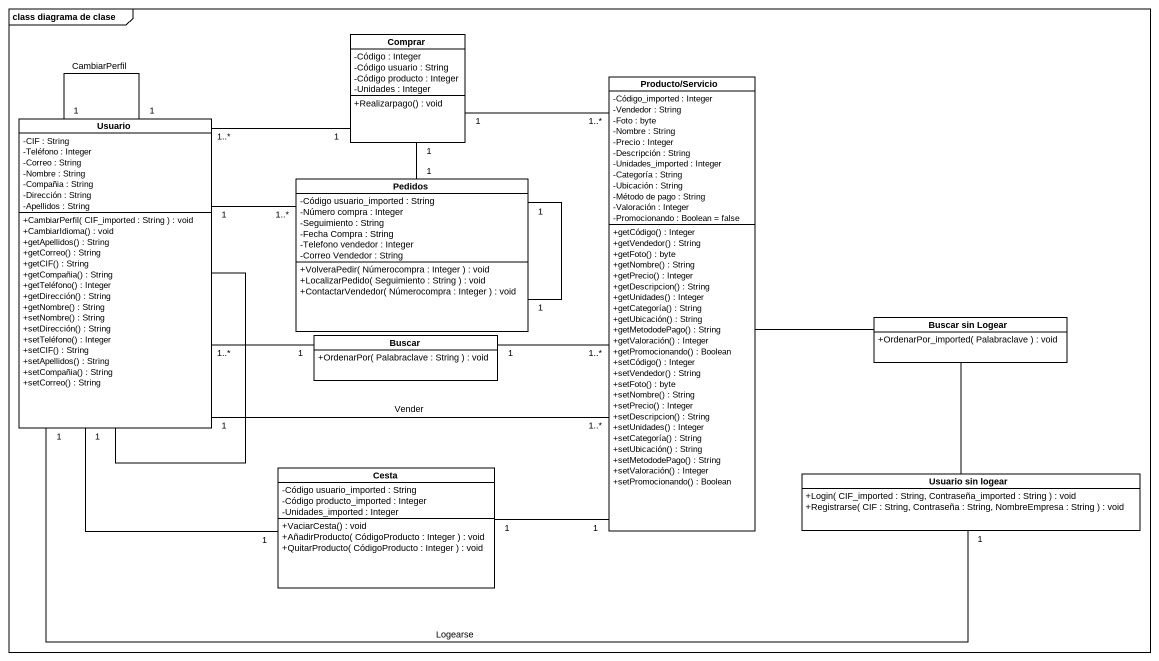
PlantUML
@startuml
mainframe class diagrama de clase
hide circle
hide empty members
skinparam classAttributeIconSize 0
class Comprar {
  -Código : Integer
  -Código usuario : String
  -Código producto : Integer
  -Unidades : Integer
  +Realizarpago() : void
}
class "Producto/Servicio" as Producto_Servicio {
  -Código_imported : Integer
  -Vendedor : String
  -Foto : byte
  -Nombre : String
  -Precio : Integer
  -Descripción : String
  -Unidades_imported : Integer
  -Categoría : String
  -Ubicación : String
  -Método de pago : String
  -Valoración : Integer
  -Promocionando : Boolean = false
  +getCódigo() : Integer
  +getVendedor() : String
  +getFoto() : byte
  +getNombre() : String
  +getPrecio() : Integer
  +getDescripcion() : String
  +getUnidades() : Integer
  +getCategoría() : String
  +getUbicación() : String
  +getMetododePago() : String
  +getValoración() : Integer
  +getPromocionando() : Boolean
  +setCódigo() : Integer
  +setVendedor() : String
  +setFoto() : byte
  +setNombre() : String
  +setPrecio() : Integer
  +setDescripcion() : String
  +setUnidades() : Integer
  +setCategoría() : String
  +setUbicación() : String
  +setMetododePago() : String
  +setValoración() : Integer
  +setPromocionando() : Boolean
}
class Usuario {
  -CIF : String
  -Teléfono : Integer
  -Correo : String
  -Nombre : String
  -Compañia : String
  -Dirección : String
  -Apellidos : String
  +CambiarPerfil( CIF_imported : String ) : void
  +CambiarIdioma() : void
  +getApellidos() : String
  +getCorreo() : String
  +getCIF() : String
  +getCompañia() : String
  +getTeléfono() : Integer
  +getDirección() : String
  +getNombre() : String
  +setNombre() : String
  +setDirección() : String
  +setTeléfono() : Integer
  +setCIF() : String
  +setApellidos() : String
  +setCompañia() : String
  +setCorreo() : String
}
class Pedidos {
  -Código usuario_imported : String
  -Número compra : Integer
  -Seguimiento : String
  -Fecha Compra : String
  -Telefono vendedor : Integer
  -Correo Vendedor : String
  +VolveraPedir( Númerocompra : Integer ) : void
  +LocalizarPedido( Seguimiento : String ) : void
  +ContactarVendedor( Númerocompra : Integer ) : void
}
class "Buscar sin Logear" as Buscar_sin_Logear {
  +OrdenarPor_imported( Palabraclave ) : void
}
class Buscar {
  +OrdenarPor( Palabraclave : String ) : void
}
class Cesta {
  -Código usuario_imported : String
  -Código producto_imported : Integer
  -Unidades_imported : Integer
  +VaciarCesta() : void
  +AñadirProducto( CódigoProducto : Integer ) : void
  +QuitarProducto( CódigoProducto : Integer ) : void
}
class "Usuario sin logear" as Usuario_sin_logear {
  +Login( CIF_imported : String, Contraseña_imported : String ) : void
  +Registrarse( CIF : String, Contraseña : String, NombreEmpresa : String ) : void
}
Comprar "1" -- "1..*" Producto_Servicio
Comprar "1" -- "1" Pedidos
Producto_Servicio -right- Buscar_sin_Logear
Usuario "1..*" -up- "1" Comprar
Usuario "1" -right- "1..*" Producto_Servicio : Vender
Usuario -- Usuario
Usuario "1" -- "1" Usuario : CambiarPerfil
Usuario "1" -right- "1..*" Pedidos
Usuario "1..*" -right- "1" Buscar
Usuario "1" -- "1" Cesta
Pedidos "1" -- "1" Pedidos
Buscar "1" -right- "1..*" Producto_Servicio
Cesta "1" -up- "1" Producto_Servicio
Usuario_sin_logear "1" -left- "1" Usuario : Logearse
Usuario_sin_logear -up- Buscar_sin_Logear
@enduml
